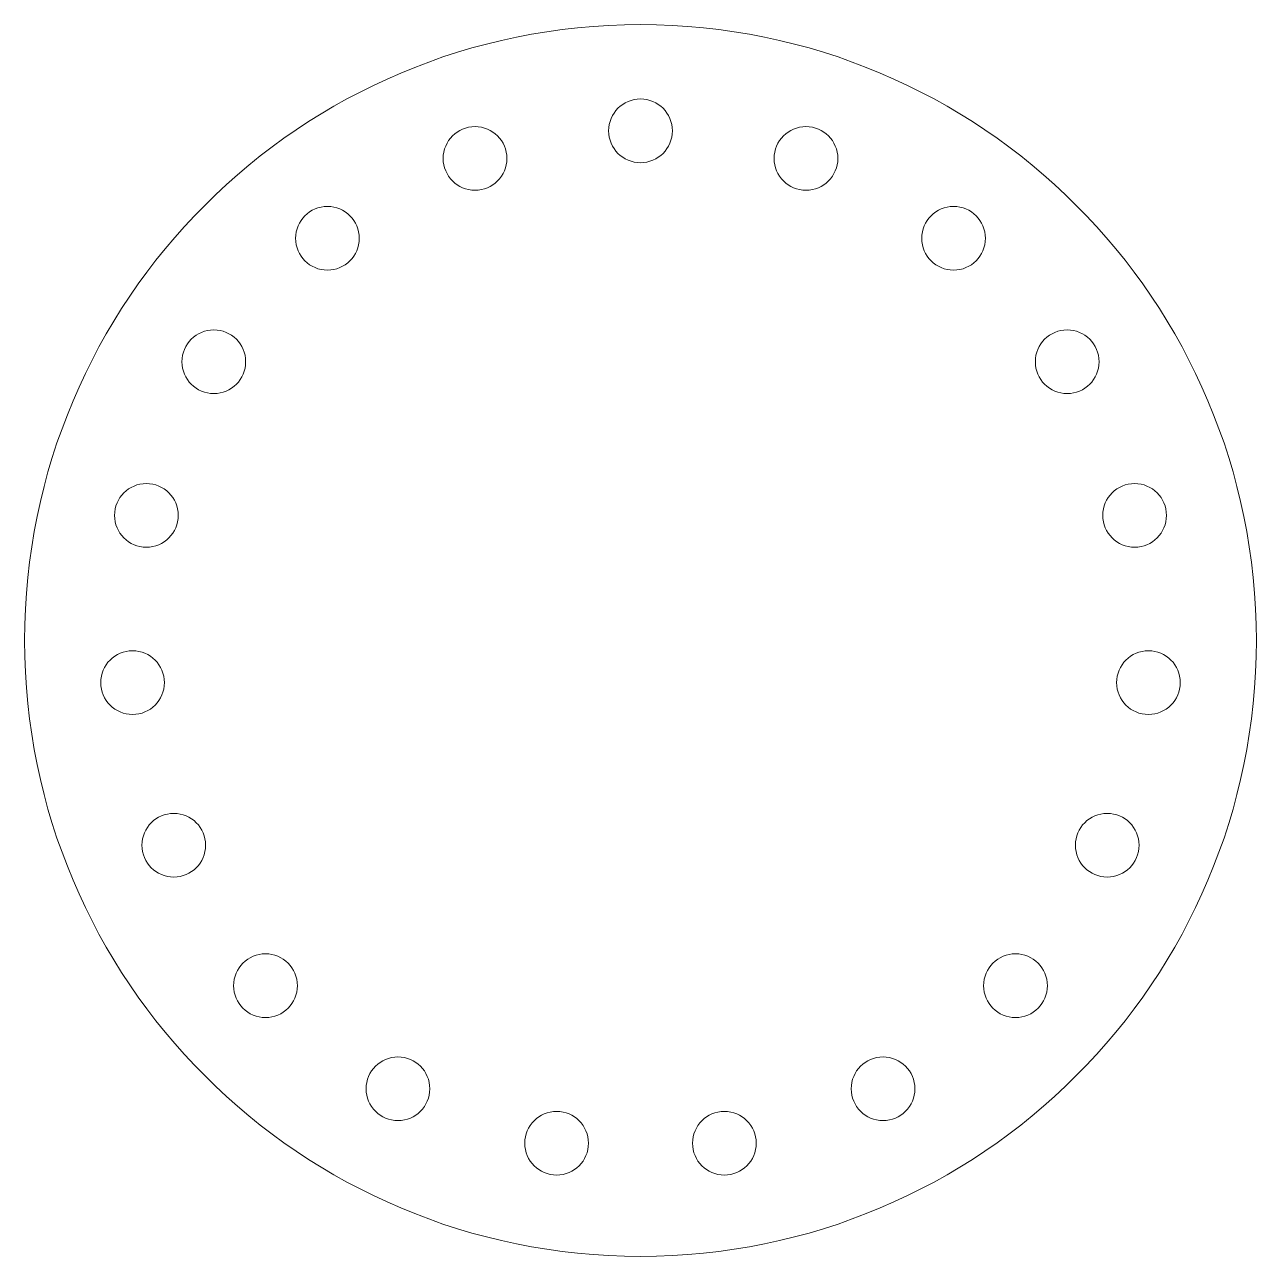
# Model space of a CAD drawing. Header units: millimetres. Extents: x -14.5 to 14.5, y -14.5 to 14.5.
import ezdxf

# ---------------------------------------------------------------- set-up
doc = ezdxf.new("R2010")
doc.units = ezdxf.units.MM

msp = doc.modelspace()

# ---------------------------------------------------------------- linework, layer by layer
at = {"color": 7, "linetype": 'Continuous', "lineweight": 15}
for centre, radius in [((0, 0), 14.5), ((0, 12), 0.75), ((-3.896, 11.35), 0.75), ((3.896, 11.35), 0.75), ((-7.371, 9.47), 0.75), ((7.371, 9.47), 0.75), ((-10.046, 6.563), 0.75), ((10.046, 6.563), 0.75), ((-11.633, 2.946), 0.75), ((11.633, 2.946), 0.75), ((-11.959, -0.991), 0.75), ((11.959, -0.991), 0.75), ((-10.989, -4.82), 0.75), ((10.989, -4.82), 0.75), ((-8.829, -8.127), 0.75), ((8.829, -8.127), 0.75), ((-5.711, -10.554), 0.75), ((5.711, -10.554), 0.75), ((-1.975, -11.836), 0.75), ((1.975, -11.836), 0.75)]:
    msp.add_circle(centre, radius, dxfattribs=at)

doc.saveas('drawing.dxf')
